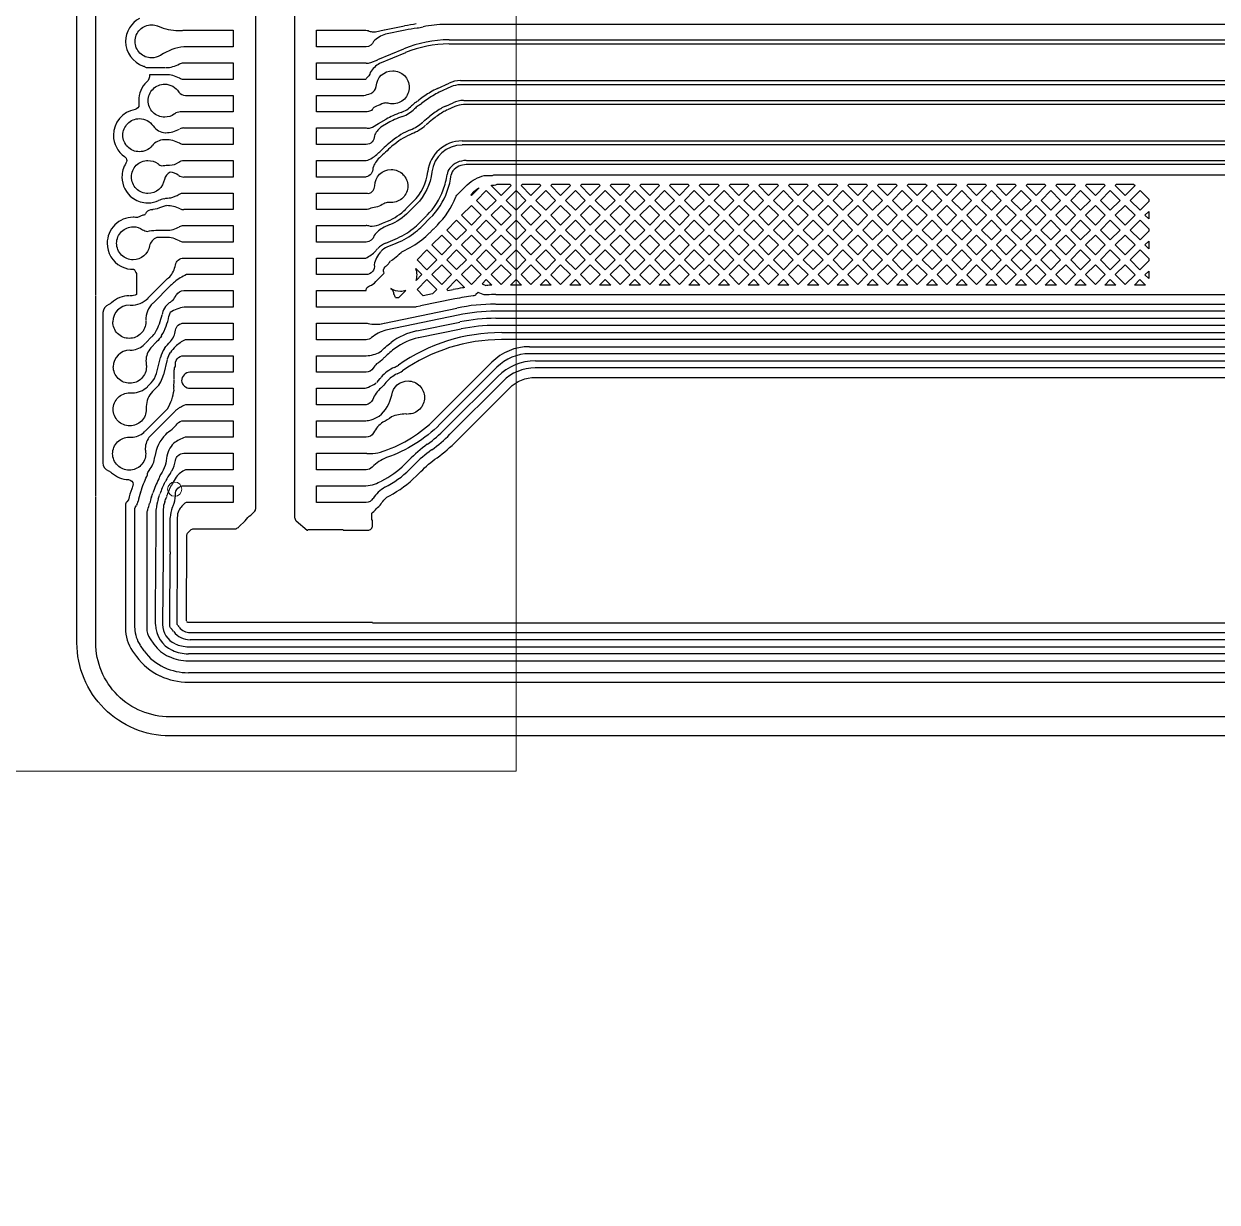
# Model space of a CAD drawing. Extents: x 3664 to 3837, y -413 to -292.
# Drawn here: x 3738.44 to 3751.28, y -339.16 to -326.49 of the extents above; entities that cross this region are included whole.
import ezdxf

# ---------------------------------------------------------------- set-up
doc = ezdxf.new("R2010")
doc.units = 0
doc.layers.add('gbr-dxf_layer0', color=7, linetype='Continuous')
doc.layers.add('gbr-outline-dxf_layer1', color=2, linetype='Continuous')
doc.layers.add('備註', color=1, linetype='Continuous', lineweight=9)

msp = doc.modelspace()

# ---------------------------------------------------------------- linework, layer by layer
at = {"layer": 'gbr-dxf_layer0', "color": 4}
for p, q in [((3743.072, -326.494), (3742.975, -326.494)), ((3770.891, -326.493), (3743.173, -326.493)), ((3742.318, -326.553), (3742.533, -326.51)), ((3742.121, -326.735), (3741.588, -326.735)), ((3770.89, -326.705), (3743.013, -326.705)), ((3743.015, -326.66), (3770.889, -326.66)), ((3742.247, -326.872), (3742.527, -326.756)), ((3742.545, -326.798), (3742.266, -326.913)), ((3742.03, -327.085), (3741.588, -327.085)), ((3742.078, -327.085), (3742.032, -327.085)), ((3742.121, -327.085), (3742.08, -327.085))]:
    msp.add_line(p, q, dxfattribs=at)
at = {"layer": 'gbr-dxf_layer0'}
for p, q in [((3739.961, -327.034), (3739.792, -327.034)), ((3740.158, -327.435), (3740.121, -327.435)), ((3742.03, -327.435), (3741.588, -327.435)), ((3739.988, -328.008), (3740.003, -328.008)), ((3742.121, -328.485), (3741.588, -328.485)), ((3750.501, -328.546), (3750.541, -328.506)), ((3750.541, -328.586), (3750.501, -328.546)), ((3750.541, -328.506), (3750.541, -328.586)), ((3742.863, -328.677), (3742.882, -328.659)), ((3739.861, -328.708), (3739.969, -328.708)), ((3742.805, -328.735), (3742.836, -328.704)), ((3750.501, -328.866), (3750.541, -328.826)), ((3750.541, -328.906), (3750.501, -328.866)), ((3750.541, -328.826), (3750.541, -328.906)), ((3750.501, -329.186), (3750.541, -329.146)), ((3750.541, -329.225), (3750.501, -329.186)), ((3750.541, -329.146), (3750.541, -329.225)), ((3739.774, -329.438), (3739.963, -329.249)), ((3743.369, -329.285), (3743.41, -329.301)), ((3743.794, -329.299), (3743.674, -329.299)), ((3744.113, -329.299), (3743.994, -329.299)), ((3744.433, -329.299), (3744.314, -329.299)), ((3744.753, -329.299), (3744.633, -329.299)), ((3745.072, -329.299), (3744.953, -329.299)), ((3745.392, -329.299), (3745.273, -329.299)), ((3745.712, -329.299), (3745.592, -329.299)), ((3746.031, -329.299), (3745.912, -329.299)), ((3746.351, -329.299), (3746.232, -329.299)), ((3746.671, -329.299), (3746.551, -329.299)), ((3746.991, -329.299), (3746.871, -329.299)), ((3747.31, -329.299), (3747.191, -329.299)), ((3747.63, -329.299), (3747.511, -329.299)), ((3747.95, -329.299), (3747.83, -329.299)), ((3748.269, -329.299), (3748.15, -329.299)), ((3748.589, -329.299), (3748.47, -329.299)), ((3748.909, -329.299), (3748.789, -329.299)), ((3749.228, -329.299), (3749.109, -329.299)), ((3749.548, -329.299), (3749.429, -329.299)), ((3749.868, -329.299), (3749.748, -329.299)), ((3750.188, -329.299), (3750.068, -329.299)), ((3750.507, -329.299), (3750.388, -329.299)), ((3739.213, -331.573), (3739.213, -329.416)), ((3743.074, -329.446), (3742.707, -329.522)), ((3770.488, -329.401), (3743.517, -329.401)), ((3742.03, -329.535), (3741.588, -329.535)), ((3742.319, -329.707), (3743.097, -329.545)), ((3743.517, -329.503), (3770.491, -329.503)), ((3770.49, -329.579), (3743.517, -329.579)), ((3742.288, -329.713), (3742.317, -329.707)), ((3742.667, -329.791), (3743.128, -329.695)), ((3743.515, -329.655), (3770.49, -329.655)), ((3743.142, -329.77), (3742.684, -329.865)), ((3770.491, -329.731), (3743.517, -329.731)), ((3743.58, -329.807), (3770.491, -329.807)), ((3739.75, -329.919), (3739.813, -329.855)), ((3742.121, -329.885), (3741.588, -329.885)), ((3770.49, -329.883), (3743.582, -329.883)), ((3743.879, -329.96), (3770.492, -329.96)), ((3739.866, -330.247), (3739.907, -330.078)), ((3770.49, -330.036), (3743.882, -330.036)), ((3739.981, -330.098), (3739.94, -330.264)), ((3740.057, -330.256), (3740.057, -330.215)), ((3742.861, -330.741), (3743.475, -330.127)), ((3770.491, -330.188), (3743.942, -330.188)), ((3743.943, -330.112), (3770.489, -330.112)), ((3739.768, -330.389), (3739.808, -330.349)), ((3742.03, -330.235), (3741.588, -330.235)), ((3742.333, -330.347), (3742.312, -330.374)), ((3742.969, -330.848), (3743.538, -330.28)), ((3743.592, -330.333), (3743.023, -330.902)), ((3739.862, -330.403), (3739.822, -330.443)), ((3742.029, -330.585), (3741.588, -330.585)), ((3742.108, -330.585), (3742.032, -330.585)), ((3742.121, -330.585), (3742.111, -330.585)), ((3740.051, -330.668), (3739.796, -330.923)), ((3740.066, -330.653), (3740.051, -330.668)), ((3742.03, -330.935), (3741.588, -330.935)), ((3742.637, -331.232), (3742.589, -331.28)), ((3742.121, -331.285), (3741.588, -331.285)), ((3739.899, -331.558), (3739.903, -331.547)), ((3739.975, -331.571), (3739.973, -331.579)), ((3742.03, -331.635), (3741.588, -331.635)), ((3739.861, -332.041), (3739.861, -331.819)), ((3739.937, -331.82), (3739.937, -332.039)), ((3740.013, -332.168), (3740.013, -331.802)), ((3740.089, -331.799), (3740.089, -332.169)), ((3741.494, -331.925), (3741.875, -331.925)), ((3739.86, -332.191), (3739.861, -332.043)), ((3739.937, -332.041), (3739.937, -332.193)), ((3739.855, -332.945), (3739.86, -332.192)), ((3739.937, -332.194), (3739.931, -332.947)), ((3740.008, -332.935), (3740.013, -332.193)), ((3740.089, -332.195), (3740.085, -332.936)), ((3769.366, -332.933), (3742.19, -332.933)), ((3739.798, -333.103), (3739.837, -333.16)), ((3770.449, -333.112), (3740.228, -333.112)), ((3739.733, -333.231), (3739.693, -333.175)), ((3740.211, -333.34), (3770.48, -333.34)), ((3770.478, -333.467), (3740.209, -333.467)), ((3740.209, -333.569), (3742.074, -333.569)), ((3741.234, -333.942), (3740.563, -333.942))]:
    msp.add_line(p, q, dxfattribs=at)
at = {"layer": 'gbr-dxf_layer0', "color": 5}
for p, q in [((3742.888, -327.183), (3743.013, -327.125)), ((3743.033, -327.165), (3742.908, -327.223)), ((3742.977, -327.373), (3743.056, -327.336)), ((3743.074, -327.377), (3742.995, -327.414)), ((3770.959, -327.356), (3743.17, -327.356)), ((3743.171, -327.311), (3770.957, -327.311)), ((3742.255, -327.561), (3742.336, -327.514)), ((3742.03, -327.785), (3741.588, -327.785)), ((3742.03, -328.135), (3741.588, -328.135)), ((3742.104, -328.135), (3742.032, -328.135)), ((3742.121, -328.135), (3742.106, -328.135))]:
    msp.add_line(p, q, dxfattribs=at)
at = {"layer": 'gbr-dxf_layer0', "color": 6}
for p, q in [((3743.155, -327.745), (3770.705, -327.745)), ((3770.703, -327.79), (3743.156, -327.79)), ((3743.421, -328.002), (3743.2, -328.002)), ((3743.201, -327.957), (3743.422, -327.957)), ((3770.703, -328.002), (3743.422, -328.002)), ((3743.423, -327.957), (3770.705, -327.957)), ((3742.549, -328.479), (3742.628, -328.4)), ((3742.697, -328.627), (3742.776, -328.548)), ((3742.299, -328.632), (3742.352, -328.61)), ((3742.37, -328.651), (3742.316, -328.674)), ((3742.808, -328.579), (3742.728, -328.659)), ((3742.332, -328.845), (3742.433, -328.803)), ((3742.03, -328.835), (3741.588, -328.835)), ((3742.45, -328.845), (3742.351, -328.886)), ((3742.03, -329.185), (3741.588, -329.185))]:
    msp.add_line(p, q, dxfattribs=at)
at = {"layer": 'gbr-dxf_layer0', "linetype": 'Continuous'}
for points in [[(3739.213, -329.411), (3739.213, -321.546, -0.414216), (3740.01, -320.749), (3771.018, -320.749, -0.202307), (3781.688, -325.251, 0.202311), (3782.908, -325.766), (3788.408, -325.766, 0.202315), (3789.628, -325.251, -0.202307), (3800.298, -320.749), (3821.83, -320.749, -0.414217), (3822.626, -321.546), (3822.626, -324.478)], [(3740.753, -331.898), (3740.82, -331.832, -0.123009), (3740.881, -331.772), (3740.918, -331.736, 0.201987), (3740.933, -331.7), (3740.933, -323.429, -0.28875), (3741.012, -323.304), (3741.294, -323.185, -0.043836), (3741.432, -323.126, -0.004369), (3741.548, -323.065, -0.104015), (3741.558, -323.062, -0.085089), (3741.588, -323.057)], [(3741.577, -323.235, 0.116366), (3741.534, -323.245), (3741.44, -323.292, 0.22571), (3741.352, -323.407), (3741.352, -331.796, 0.21739), (3741.369, -331.833), (3741.485, -331.934), (3741.494, -331.934)], [(3822.626, -324.483, -0.006517), (3822.626, -324.487), (3822.626, -331.107, -0.014829), (3822.627, -331.117, -0.014825), (3822.626, -331.128), (3822.626, -333.146, -0.414217), (3821.83, -333.942), (3800.713, -333.942, 0.196007), (3798.823, -334.713, -0.196002), (3788.408, -338.959), (3782.908, -338.959, -0.196002), (3772.493, -334.713, 0.196006), (3770.603, -333.942), (3741.237, -333.942)], [(3739.683, -326.428, 0.278821), (3739.533, -326.676, 0.321401), (3739.723, -326.941, -0.08702), (3739.754, -326.958), (3739.958, -326.958)], [(3739.635, -326.676, -0.414223), (3739.813, -326.498, -0.093773), (3739.878, -326.51, -0.022987), (3739.885, -326.513, 0.104591), (3740.103, -326.56)], [(3740.15, -326.557, -0.027992), (3740.16, -326.557), (3740.247, -326.557)], [(3740.16, -326.735, 0.124037), (3739.913, -326.824, -0.025605), (3739.905, -326.828, -0.136449), (3739.813, -326.854, -0.414223), (3739.635, -326.676)], [(3739.965, -326.958, 0.122627), (3740.114, -326.919, -0.130315), (3740.158, -326.907), (3740.691, -326.907), (3740.691, -327.085), (3740.247, -327.085)], [(3742.17, -327.235, 0.268455), (3742.23, -327.161, -0.399922), (3742.407, -326.992, -0.414223), (3742.585, -327.17, -0.414223), (3742.407, -327.348, -0.071556), (3742.357, -327.341, 0.062527), (3742.334, -327.338)], [(3739.792, -327.037, -0.205033), (3739.761, -327.111, 0.205349), (3739.674, -327.314, 0.034345), (3739.676, -327.352, -0.035486), (3739.677, -327.359, -0.365053), (3739.635, -327.409, 0.365906), (3739.402, -327.685, 0.247033), (3739.523, -327.916, -0.24759), (3739.545, -327.957, -0.142007), (3739.537, -327.985, 0.142196), (3739.494, -328.135, 0.241154), (3739.61, -328.362, -0.057217), (3739.617, -328.366, 0.147393), (3739.771, -328.414)], [(3739.776, -327.314, -0.414223), (3739.954, -327.136, -0.261141), (3740.105, -327.221, 0.222315), (3740.177, -327.257), (3740.247, -327.257)], [(3740.247, -327.085), (3740.158, -327.085, -0.131032), (3740.114, -327.073, 0.122445), (3739.965, -327.034)], [(3741.588, -327.435), (3741.588, -327.257), (3742.097, -327.257, 0.035706), (3742.169, -327.236)], [(3740.059, -327.457, -0.160266), (3739.954, -327.491, -0.414223), (3739.776, -327.314)], [(3742.29, -327.348, -0.031574), (3742.212, -327.382, 0.093069), (3742.187, -327.41, -0.235715), (3742.168, -327.422, -0.139182), (3742.121, -327.435), (3742.032, -327.435)], [(3739.504, -327.685, -0.414223), (3739.682, -327.507, -0.251073), (3739.83, -327.586, 0.224665), (3739.962, -327.658)], [(3739.817, -327.8, -0.219831), (3739.682, -327.863, -0.414223), (3739.504, -327.685)], [(3739.961, -327.734), (3739.947, -327.734, 0.212313), (3739.819, -327.798)], [(3740.247, -327.785), (3740.158, -327.785, -0.135778), (3740.112, -327.772, 0.125037), (3739.964, -327.734)], [(3739.596, -328.134, -0.414223), (3739.774, -327.957, -0.158971), (3739.879, -327.991, -0.036917), (3739.883, -327.994, 0.101772), (3739.923, -328.014, -0.047142), (3739.987, -328.008)], [(3740.105, -327.974, -0.159913), (3740.158, -327.957), (3740.247, -327.957)], [(3740.104, -328.117, 0.151059), (3740.012, -328.084, 0.231353), (3739.95, -328.16, -0.372621), (3739.774, -328.312, -0.414223), (3739.596, -328.134)], [(3742.032, -328.307), (3742.121, -328.307, -0.088469), (3742.152, -328.313, 0.294184), (3742.214, -328.23, -0.411061), (3742.391, -328.054, -0.414223), (3742.569, -328.232, -0.414223), (3742.391, -328.41, -0.035389), (3742.366, -328.408)], [(3743.21, -328.218, -0.133293), (3743.392, -328.12, -0.064905), (3743.406, -328.119), (3743.482, -328.119, -0.156639), (3743.512, -328.11), (3770.706, -328.11)], [(3742.884, -328.656, 0.102238), (3743.086, -328.349, -0.108271), (3743.098, -328.331), (3743.209, -328.219)], [(3743.247, -328.325), (3743.28, -328.291, -0.060052), (3743.337, -328.25)], [(3739.949, -328.368, -0.050034), (3740.019, -328.358, 0.074334), (3740.111, -328.32, -0.139459), (3740.158, -328.307), (3740.247, -328.307)], [(3742.311, -328.423, -0.111218), (3742.17, -328.47, -0.146238), (3742.121, -328.485)], [(3739.815, -328.488, -0.009412), (3739.802, -328.489, 0.243593), (3739.746, -328.532, -0.322859), (3739.72, -328.547), (3739.662, -328.572, 0.042705), (3739.615, -328.568, 0.414219), (3739.335, -328.848, 0.275961), (3739.482, -329.095, -0.02273), (3739.497, -329.102, 0.109576), (3739.615, -329.128, 0.008969), (3739.625, -329.128), (3739.645, -329.162, -0.131162), (3739.651, -329.187), (3739.651, -329.4, -0.102088), (3739.587, -329.414)], [(3739.919, -328.459, -0.067798), (3739.827, -328.486, -0.094132), (3739.817, -328.488)], [(3739.974, -328.443, 0.00944), (3739.962, -328.444, 0.040223), (3739.92, -328.459)], [(3739.437, -328.848, -0.414223), (3739.615, -328.67, -0.1527), (3739.716, -328.702, 0.090904), (3739.766, -328.72, -0.061024), (3739.859, -328.708)], [(3740.114, -328.669, -0.129226), (3740.158, -328.657), (3740.691, -328.657), (3740.691, -328.835), (3740.247, -328.835)], [(3739.967, -328.784), (3739.869, -328.784, 0.218279), (3739.79, -328.877, -0.366415), (3739.615, -329.026, -0.414223), (3739.437, -328.848)], [(3740.247, -328.835), (3740.158, -328.835, -0.122223), (3740.116, -328.825)], [(3742.498, -328.946, -0.097808), (3742.514, -328.935, 0.06216), (3742.719, -328.811)], [(3739.963, -329.249, -0.023545), (3740.008, -329.208, 0.129395), (3740.07, -329.082, -0.366896), (3740.158, -329.007)], [(3742.354, -329.075, -0.026587), (3742.367, -329.061, 0.004465), (3742.372, -329.056), (3742.384, -329.04)], [(3742.386, -329.038, -0.069934), (3742.397, -329.029), (3742.41, -329.021)], [(3742.41, -329.021, 0.049339), (3742.477, -328.966, -0.035262), (3742.482, -328.961), (3742.497, -328.946)], [(3740.247, -329.185), (3740.188, -329.185, 0.065761), (3740.059, -329.265)], [(3742.121, -329.356, -0.200612), (3742.136, -329.32, -0.123063), (3742.158, -329.307, 0.16286), (3742.224, -329.26, -0.038665), (3742.229, -329.254), (3742.314, -329.169)], [(3742.315, -329.166, -0.359072), (3742.325, -329.102, 0.023488), (3742.354, -329.075)], [(3742.659, -329.248, 0.085542), (3742.669, -329.188, 0.100057), (3742.655, -329.119)], [(3740.058, -329.265, 0.024461), (3740.017, -329.303), (3739.828, -329.491)], [(3739.573, -329.413, 0.187772), (3739.383, -329.487, -0.093501), (3739.351, -329.507)], [(3740.249, -329.357), (3740.691, -329.357), (3740.691, -329.535), (3740.163, -329.535, 0.109541), (3740.014, -329.592, 0.075221), (3740, -329.631)], [(3740.007, -329.486, -0.025547), (3740.04, -329.463, 0.048273), (3740.079, -329.404)], [(3740.08, -329.403, -0.272477), (3740.158, -329.357), (3740.247, -329.357)], [(3742.388, -329.333, -0.227083), (3742.416, -329.393, -0.111977), (3742.432, -329.428)], [(3742.55, -329.356, -0.085546), (3742.491, -329.366, -0.156278), (3742.388, -329.333)], [(3743.422, -329.403), (3743.403, -329.403, -0.122912), (3743.379, -329.398), (3743.326, -329.377), (3743.303, -329.4, -0.170506), (3743.273, -329.414, 0.011314), (3743.176, -329.427)], [(3739.351, -329.507, 0.306875), (3739.289, -329.594), (3739.289, -331.207)], [(3742.706, -329.523), (3742.658, -329.532, -0.058494), (3742.647, -329.534), (3742.36, -329.534, -0.042899), (3742.345, -329.535), (3742.032, -329.535)], [(3739.75, -329.685, -0.011835), (3739.75, -329.693, -0.414223), (3739.573, -329.871, -0.414223), (3739.395, -329.693)], [(3740.07, -329.782, -0.367611), (3740.158, -329.707), (3740.247, -329.707)], [(3740.249, -329.707), (3740.691, -329.707), (3740.691, -329.885), (3740.173, -329.885, 0.070615), (3740.071, -329.959)], [(3742.032, -329.707), (3742.121, -329.707, -0.059051), (3742.142, -329.71, 0.056021), (3742.225, -329.719)], [(3743.111, -329.62), (3742.334, -329.782, 0.118109), (3742.18, -329.863, -0.183681), (3742.121, -329.885)], [(3739.952, -329.979, -0.046608), (3740.016, -329.905, 0.138923), (3740.07, -329.784)], [(3739.583, -329.998, 0.176387), (3739.723, -329.946), (3739.748, -329.921)], [(3739.92, -329.842, -0.062892), (3739.867, -329.909), (3739.804, -329.973, 0.175586), (3739.752, -330.112)], [(3742.123, -330.057, 0.119583), (3742.271, -330.017, -0.029866), (3742.389, -329.916)], [(3740.057, -330.214, -0.14263), (3740.071, -330.166, -0.481154), (3740.158, -330.057), (3740.247, -330.057)], [(3740.249, -330.057), (3740.691, -330.057), (3740.691, -330.235), (3740.226, -330.235, 0.394669), (3740.134, -330.326, 0.373595), (3740.228, -330.407)], [(3742.306, -330.09, -0.070257), (3742.234, -330.144, 0.046252), (3742.197, -330.192, -0.263303), (3742.121, -330.235), (3742.032, -330.235)], [(3743.878, -330.036, 0.198045), (3743.529, -330.181), (3742.915, -330.795, -0.114016), (3742.342, -331.152)], [(3739.752, -330.113, 0.039761), (3739.755, -330.148, -0.042414), (3739.756, -330.154, -0.030918), (3739.757, -330.176, -0.414223), (3739.579, -330.354, -0.414223), (3739.401, -330.176)], [(3741.588, -330.935), (3741.588, -330.757), (3742.118, -330.757, 0.048543), (3742.175, -330.747, 0.026994), (3742.26, -330.708, 0.176296), (3742.396, -330.48, -0.37016), (3742.572, -330.329, -0.414223), (3742.749, -330.507, -0.414223), (3742.572, -330.685)], [(3741.875, -331.934), (3742.14, -331.934, 0.414254), (3742.19, -331.884), (3742.19, -331.83, 0.414689), (3742.186, -331.825, -0.414689), (3742.181, -331.821), (3742.181, -331.762, -0.229598), (3742.191, -331.743, 0.110741), (3742.23, -331.703, 0.098354), (3742.282, -331.649, -0.111785), (3742.371, -331.563, 0.079082), (3742.661, -331.352), (3742.709, -331.304, -0.039374), (3742.885, -331.154, 0.039329), (3743.095, -330.975), (3743.664, -330.405, -0.198753), (3743.942, -330.29), (3770.491, -330.29, -0.013224), (3770.782, -330.298)], [(3742.252, -330.328), (3742.273, -330.301, -0.011004), (3742.283, -330.289)], [(3742.455, -330.253, 0.107349), (3742.341, -330.338, 0.00999), (3742.334, -330.346)], [(3739.4, -330.634, -0.414223), (3739.578, -330.456, -0.024514), (3739.595, -330.457, 0.011428), (3739.606, -330.457)], [(3739.742, -330.87), (3739.985, -330.627, 0.092261), (3740.055, -330.427, -0.053953), (3740.052, -330.398)], [(3741.588, -330.585), (3741.588, -330.407), (3742.101, -330.407, 0.038654), (3742.146, -330.395, 0.030292), (3742.221, -330.355)], [(3742.28, -330.406, 0.124197), (3742.192, -330.527, -0.273399), (3742.121, -330.584)], [(3739.755, -330.605, 0.017756), (3739.756, -330.621, -0.04494), (3739.756, -330.628)], [(3740.247, -330.585), (3740.176, -330.585, 0.025554), (3740.119, -330.613)], [(3739.756, -330.634, -0.414223), (3739.578, -330.812, -0.414223), (3739.4, -330.634)], [(3740.118, -330.614, 0.039632), (3740.087, -330.635, 0.009787), (3740.077, -330.642, 0.016567), (3740.066, -330.653)], [(3742.548, -330.684, 0.102537), (3742.394, -330.716, -0.028853), (3742.301, -330.773, 0.128388), (3742.201, -330.886)], [(3742.568, -330.685, -0.026857), (3742.564, -330.685, 0.009524), (3742.55, -330.684)], [(3739.965, -330.904, -0.054805), (3740.035, -330.848, 0.034568), (3740.088, -330.791, -0.2304), (3740.158, -330.757), (3740.247, -330.757)], [(3740.249, -330.757), (3740.691, -330.757), (3740.691, -330.935), (3740.173, -330.935, 0.061365), (3740.051, -330.997, 0.161773), (3739.975, -331.159)], [(3739.394, -331.111, -0.414223), (3739.572, -330.933, -0.030464), (3739.593, -330.934)], [(3739.597, -330.934, 0.187076), (3739.728, -330.883), (3739.741, -330.87)], [(3742.199, -330.888, -0.275972), (3742.121, -330.935), (3742.032, -330.935)], [(3739.745, -331.055, 0.028249), (3739.746, -331.076, -0.048426), (3739.75, -331.111, -0.414223), (3739.572, -331.288, -0.414223), (3739.394, -331.111)], [(3740.249, -331.107), (3740.691, -331.107), (3740.691, -331.285), (3740.176, -331.285, 0.120773), (3740.078, -331.363, 0.023617), (3740.034, -331.436)], [(3740.07, -331.184, -0.374533), (3740.158, -331.107), (3740.247, -331.107)], [(3742.032, -331.107), (3742.121, -331.107, -0.018668), (3742.128, -331.107)], [(3742.166, -331.109, 0.06568), (3742.275, -331.094, 0.007267), (3742.314, -331.082)], [(3739.289, -331.209, 0.307698), (3739.349, -331.297, -0.098491), (3739.383, -331.317, 0.18008), (3739.564, -331.39, -0.405365), (3739.613, -331.441, -0.078309), (3739.611, -331.457), (3739.608, -331.465, -0.016669), (3739.599, -331.491, 0.050475), (3739.566, -331.606)], [(3739.706, -331.495, -0.039137), (3739.77, -331.338, -0.199256), (3739.785, -331.291, 0.147365), (3739.849, -331.144)], [(3739.975, -331.161, -0.131053), (3739.897, -331.355, -0.114759), (3739.889, -331.383, 0.043034), (3739.827, -331.534)], [(3740.016, -331.319, -0.007404), (3740.032, -331.295, 0.110944), (3740.069, -331.186)], [(3742.342, -331.153, 0.112496), (3742.187, -331.256, -0.209527), (3742.121, -331.285)], [(3742.289, -331.404, 0.079326), (3742.535, -331.226), (3742.583, -331.178)], [(3740.069, -331.548, -0.421559), (3740.158, -331.457), (3740.247, -331.457)], [(3740.249, -331.457), (3740.691, -331.457), (3740.691, -331.635), (3740.184, -331.635, 0.113705), (3740.105, -331.722)], [(3741.588, -331.635), (3741.588, -331.457), (3742.119, -331.457, 0.062364), (3742.212, -331.439, 0.021368), (3742.287, -331.405)], [(3740.558, -333.942, -0.007741), (3740.553, -333.942), (3740.01, -333.942, -0.414216), (3739.213, -333.146), (3739.213, -331.578)], [(3739.565, -331.609), (3739.546, -331.629, 0.200027), (3739.531, -331.664), (3739.531, -332.986)], [(3740.037, -331.689, -0.018717), (3740.046, -331.671, 0.106846), (3740.069, -331.563)], [(3742.195, -331.595, -0.252379), (3742.121, -331.635), (3742.032, -331.635)], [(3739.633, -332.986), (3739.633, -331.712, -0.186378), (3739.649, -331.669)], [(3739.771, -331.713, 0.01793), (3739.769, -331.72, -0.077274), (3739.76, -331.737), (3739.76, -332.983)], [(3739.861, -331.817), (3739.861, -331.747, -0.086459), (3739.863, -331.734), (3739.863, -331.711)], [(3739.939, -331.712), (3739.939, -331.742, -0.103633), (3739.937, -331.758), (3739.937, -331.818)], [(3740.187, -332.909), (3740.191, -331.995, -0.197643), (3740.206, -331.96), (3740.232, -331.934, -0.198964), (3740.267, -331.919), (3740.71, -331.919, 0.062101), (3740.723, -331.918, 0.095251), (3740.753, -331.898)], [(3742.19, -332.927), (3740.204, -332.927, -0.094884), (3740.191, -332.916)], [(3739.531, -332.986, 0.154805), (3739.609, -333.234), (3739.651, -333.292, 0.13171), (3739.901, -333.5)], [(3740.036, -333.007, -0.022731), (3740.03, -332.999), (3740.017, -332.983, -0.181037), (3740.008, -332.957), (3740.008, -332.939)], [(3740.048, -333.021, -0.016928), (3740.046, -333.019), (3740.038, -333.009)], [(3740.096, -332.959, -0.027399), (3740.098, -332.962), (3740.107, -332.973)], [(3740.229, -333.035), (3770.45, -333.035), (3770.475, -333.034, -0.088407), (3770.541, -333.022)], [(3770.497, -333.262, 0.019023), (3770.487, -333.264, -0.050155), (3770.479, -333.264), (3740.209, -333.264)], [(3740.211, -333.188), (3770.478, -333.188, -0.017102), (3770.493, -333.186)], [(3742.074, -333.569), (3770.48, -333.569, 0.032892), (3770.525, -333.566, -0.016338), (3770.646, -333.562, -0.00889), (3770.712, -333.563, -0.017168), (3770.923, -333.578, 0.011201), (3770.93, -333.579, -0.026129), (3771.248, -333.63)]]:
    msp.add_lwpolyline(points, format="xyb", dxfattribs=at)
for points in [[(3740.25, -326.557), (3740.691, -326.557), (3740.691, -326.735), (3740.161, -326.735)], [(3740.249, -327.257), (3740.691, -327.257), (3740.691, -327.435), (3740.158, -327.435)], [(3740.158, -327.607), (3740.691, -327.607), (3740.691, -327.785), (3740.25, -327.785)], [(3740.249, -327.957), (3740.691, -327.957), (3740.691, -328.135), (3740.158, -328.135)], [(3743.337, -328.25), (3743.254, -328.332), (3743.247, -328.325)], [(3740.25, -328.307), (3740.691, -328.307), (3740.691, -328.485), (3740.158, -328.485)], [(3741.588, -328.485), (3741.588, -328.307), (3742.029, -328.307)], [(3740.158, -329.007), (3740.691, -329.007), (3740.691, -329.185), (3740.25, -329.185)], [(3742.655, -329.119), (3742.721, -329.185), (3742.659, -329.248)], [(3743.179, -329.324), (3743.094, -329.239), (3742.988, -329.345)], [(3743.474, -329.299), (3743.414, -329.239), (3743.369, -329.285)], [(3743.674, -329.299), (3743.734, -329.239), (3743.794, -329.299)], [(3743.994, -329.299), (3744.054, -329.239), (3744.113, -329.299)], [(3744.314, -329.299), (3744.373, -329.239), (3744.433, -329.299)], [(3744.633, -329.299), (3744.693, -329.239), (3744.753, -329.299)], [(3744.953, -329.299), (3745.013, -329.239), (3745.072, -329.299)], [(3745.273, -329.299), (3745.332, -329.239), (3745.392, -329.299)], [(3745.592, -329.299), (3745.652, -329.239), (3745.712, -329.299)], [(3745.912, -329.299), (3745.972, -329.239), (3746.031, -329.299)], [(3746.232, -329.299), (3746.291, -329.239), (3746.351, -329.299)], [(3746.551, -329.299), (3746.611, -329.239), (3746.671, -329.299)], [(3746.871, -329.299), (3746.931, -329.239), (3746.991, -329.299)], [(3747.191, -329.299), (3747.251, -329.239), (3747.31, -329.299)], [(3747.511, -329.299), (3747.57, -329.239), (3747.63, -329.299)], [(3747.83, -329.299), (3747.89, -329.239), (3747.95, -329.299)], [(3748.15, -329.299), (3748.21, -329.239), (3748.269, -329.299)], [(3748.47, -329.299), (3748.529, -329.239), (3748.589, -329.299)], [(3748.789, -329.299), (3748.849, -329.239), (3748.909, -329.299)], [(3749.109, -329.299), (3749.169, -329.239), (3749.228, -329.299)], [(3749.429, -329.299), (3749.488, -329.239), (3749.548, -329.299)], [(3749.748, -329.299), (3749.808, -329.239), (3749.868, -329.299)], [(3750.068, -329.299), (3750.128, -329.239), (3750.188, -329.299)], [(3750.388, -329.299), (3750.447, -329.239), (3750.507, -329.299)], [(3741.588, -329.535), (3741.588, -329.357), (3742.121, -329.357)], [(3742.436, -329.432), (3742.474, -329.432), (3742.55, -329.356)], [(3742.988, -329.345), (3743.001, -329.357), (3743.056, -329.346)], [(3741.588, -329.885), (3741.588, -329.707), (3742.029, -329.707)], [(3741.588, -330.235), (3741.588, -330.057), (3742.121, -330.057)], [(3740.228, -330.407), (3740.691, -330.407), (3740.691, -330.585), (3740.25, -330.585)], [(3741.588, -331.285), (3741.588, -331.107), (3742.029, -331.107)], [(3740.085, -332.939), (3740.085, -332.945), (3740.09, -332.952)]]:
    msp.add_lwpolyline(points, dxfattribs=at)
at = {"layer": 'gbr-dxf_layer0', "color": 4, "linetype": 'Continuous'}
for points in [[(3741.588, -326.735), (3741.588, -326.557), (3742.029, -326.557)], [(3741.588, -327.085), (3741.588, -326.907), (3742.121, -326.907)]]:
    msp.add_lwpolyline(points, dxfattribs=at)
for points in [[(3742.032, -326.557), (3742.119, -326.557, -0.136355), (3742.165, -326.57, 0.029981), (3742.204, -326.572)], [(3742.54, -326.555), (3742.328, -326.597, 0.114882), (3742.202, -326.677, -0.305073), (3742.121, -326.735)], [(3742.206, -326.572, 0.012837), (3742.223, -326.572), (3742.317, -326.553)], [(3742.121, -326.912, 0.042223), (3742.17, -326.904), (3742.246, -326.873)], [(3742.265, -326.914, 0.117841), (3742.166, -327.009, -0.233078), (3742.121, -327.074)]]:
    msp.add_lwpolyline(points, format="xyb", dxfattribs=at)
at = {"layer": 'gbr-dxf_layer0', "color": 5, "linetype": 'Continuous'}
for points in [[(3743.136, -327.098), (3771.02, -327.098, -0.174671), (3771.035, -327.102, -0.002206), (3771.077, -327.103)], [(3771.077, -327.148, 0.002694), (3771.026, -327.147, -0.057236), (3771.021, -327.147, -0.099751), (3771.013, -327.143), (3743.135, -327.143)], [(3742.735, -327.542, 0.005127), (3742.737, -327.539, -0.01943), (3742.808, -327.48)], [(3742.359, -327.553), (3742.279, -327.599, 0.126875), (3742.21, -327.692, -0.42768), (3742.121, -327.785), (3742.032, -327.785)], [(3742.121, -327.607, -0.067705), (3742.145, -327.61, 0.050671), (3742.19, -327.598), (3742.254, -327.561)], [(3742.121, -327.958, 0.064891), (3742.186, -327.93, 0.02705), (3742.235, -327.894)], [(3742.264, -327.928, 0.122012), (3742.193, -328.038, -0.383552), (3742.121, -328.133)]]:
    msp.add_lwpolyline(points, format="xyb", dxfattribs=at)
for points in [[(3741.588, -327.785), (3741.588, -327.607), (3742.121, -327.607)], [(3741.588, -328.135), (3741.588, -327.957), (3742.121, -327.957)]]:
    msp.add_lwpolyline(points, dxfattribs=at)
at = {"layer": 'gbr-dxf_layer0', "color": 6, "linetype": 'Continuous'}
for points in [[(3742.829, -328.081, -0.169563), (3742.66, -328.431), (3742.58, -328.511, -0.097772), (3742.372, -328.651)], [(3742.314, -328.675, 0.11682), (3742.208, -328.765, -0.352419), (3742.121, -328.835), (3742.032, -328.835)], [(3742.162, -328.665, 0.079798), (3742.257, -328.65), (3742.297, -328.633)], [(3741.588, -329.185), (3741.588, -329.007), (3742.118, -329.007, 0.092845), (3742.224, -328.93, -0.031894), (3742.245, -328.904)], [(3742.276, -328.938, 0.111391), (3742.208, -329.079, -0.470519), (3742.121, -329.185), (3742.032, -329.185)]]:
    msp.add_lwpolyline(points, format="xyb", dxfattribs=at)
at = {"layer": 'gbr-dxf_layer0', "linetype": 'Continuous'}
for points in [[(3743.308, -328.386), (3743.414, -328.28), (3743.52, -328.386), (3743.414, -328.492)], [(3743.628, -328.386), (3743.734, -328.28), (3743.84, -328.386), (3743.734, -328.492)], [(3743.788, -328.226), (3743.802, -328.212), (3743.985, -328.212), (3744, -328.226), (3743.894, -328.332)], [(3743.948, -328.386), (3744.053, -328.28), (3744.159, -328.386), (3744.054, -328.492)], [(3744.107, -328.226), (3744.122, -328.212), (3744.305, -328.212), (3744.319, -328.226), (3744.213, -328.332)], [(3744.267, -328.386), (3744.373, -328.28), (3744.479, -328.386), (3744.373, -328.492)], [(3744.427, -328.226), (3744.441, -328.212), (3744.625, -328.212), (3744.639, -328.226), (3744.533, -328.332)], [(3744.587, -328.386), (3744.693, -328.28), (3744.799, -328.386), (3744.693, -328.492)], [(3744.747, -328.226), (3744.761, -328.212), (3744.944, -328.212), (3744.959, -328.226), (3744.853, -328.332)], [(3744.907, -328.386), (3745.013, -328.28), (3745.119, -328.386), (3745.013, -328.492)], [(3745.067, -328.226), (3745.081, -328.212), (3745.264, -328.212), (3745.278, -328.226), (3745.172, -328.332)], [(3745.226, -328.386), (3745.332, -328.28), (3745.438, -328.386), (3745.332, -328.492)], [(3745.386, -328.226), (3745.401, -328.212), (3745.584, -328.212), (3745.598, -328.226), (3745.492, -328.332)], [(3745.546, -328.386), (3745.652, -328.28), (3745.758, -328.386), (3745.652, -328.492)], [(3745.706, -328.226), (3745.72, -328.212), (3745.904, -328.212), (3745.918, -328.226), (3745.812, -328.332)], [(3745.866, -328.386), (3745.972, -328.28), (3746.078, -328.386), (3745.972, -328.492)], [(3746.026, -328.226), (3746.04, -328.212), (3746.223, -328.212), (3746.238, -328.226), (3746.132, -328.332)], [(3746.185, -328.386), (3746.291, -328.28), (3746.397, -328.386), (3746.291, -328.492)], [(3746.345, -328.226), (3746.36, -328.212), (3746.543, -328.212), (3746.557, -328.226), (3746.451, -328.332)], [(3746.505, -328.386), (3746.611, -328.28), (3746.717, -328.386), (3746.611, -328.492)], [(3746.665, -328.226), (3746.679, -328.212), (3746.863, -328.212), (3746.877, -328.226), (3746.771, -328.332)], [(3746.825, -328.386), (3746.931, -328.28), (3747.037, -328.386), (3746.931, -328.492)], [(3746.985, -328.226), (3746.999, -328.212), (3747.182, -328.212), (3747.197, -328.226), (3747.091, -328.332)], [(3747.145, -328.386), (3747.251, -328.28), (3747.357, -328.386), (3747.251, -328.492)], [(3747.304, -328.226), (3747.319, -328.212), (3747.502, -328.212), (3747.516, -328.226), (3747.41, -328.332)], [(3747.464, -328.386), (3747.57, -328.28), (3747.676, -328.386), (3747.57, -328.492)], [(3747.624, -328.226), (3747.639, -328.212), (3747.822, -328.212), (3747.836, -328.226), (3747.73, -328.332)], [(3747.784, -328.386), (3747.89, -328.28), (3747.996, -328.386), (3747.89, -328.492)], [(3747.944, -328.226), (3747.958, -328.212), (3748.141, -328.212), (3748.156, -328.226), (3748.05, -328.332)], [(3748.104, -328.386), (3748.21, -328.28), (3748.316, -328.386), (3748.21, -328.492)], [(3748.264, -328.226), (3748.278, -328.212), (3748.461, -328.212), (3748.475, -328.226), (3748.37, -328.332)], [(3748.423, -328.386), (3748.529, -328.28), (3748.635, -328.386), (3748.529, -328.492)], [(3748.583, -328.226), (3748.598, -328.212), (3748.781, -328.212), (3748.795, -328.226), (3748.689, -328.332)], [(3748.743, -328.386), (3748.849, -328.28), (3748.955, -328.386), (3748.849, -328.492)], [(3748.903, -328.226), (3748.917, -328.212), (3749.101, -328.212), (3749.115, -328.226), (3749.009, -328.332)], [(3749.063, -328.386), (3749.169, -328.28), (3749.275, -328.386), (3749.169, -328.492)], [(3749.223, -328.226), (3749.237, -328.212), (3749.42, -328.212), (3749.435, -328.226), (3749.329, -328.332)], [(3749.383, -328.386), (3749.488, -328.28), (3749.594, -328.386), (3749.488, -328.492)], [(3749.542, -328.226), (3749.557, -328.212), (3749.74, -328.212), (3749.754, -328.226), (3749.648, -328.332)], [(3749.702, -328.386), (3749.808, -328.28), (3749.914, -328.386), (3749.808, -328.492)], [(3749.862, -328.226), (3749.876, -328.212), (3750.06, -328.212), (3750.074, -328.226), (3749.968, -328.332)], [(3750.022, -328.386), (3750.128, -328.28), (3750.234, -328.386), (3750.128, -328.492)], [(3750.182, -328.226), (3750.196, -328.212), (3750.379, -328.212), (3750.394, -328.226), (3750.288, -328.332)], [(3750.342, -328.386), (3750.448, -328.28), (3750.541, -328.374), (3750.541, -328.398), (3750.448, -328.492)], [(3743.148, -328.546), (3743.254, -328.44), (3743.36, -328.546), (3743.254, -328.652)], [(3743.468, -328.546), (3743.574, -328.44), (3743.68, -328.546), (3743.574, -328.652)], [(3743.788, -328.546), (3743.894, -328.44), (3744, -328.546), (3743.894, -328.652)], [(3744.107, -328.546), (3744.213, -328.44), (3744.319, -328.546), (3744.213, -328.652)], [(3744.427, -328.546), (3744.533, -328.44), (3744.639, -328.546), (3744.533, -328.652)], [(3744.747, -328.546), (3744.853, -328.44), (3744.959, -328.546), (3744.853, -328.652)], [(3745.067, -328.546), (3745.172, -328.44), (3745.278, -328.546), (3745.173, -328.652)], [(3745.386, -328.546), (3745.492, -328.44), (3745.598, -328.546), (3745.492, -328.652)], [(3745.706, -328.546), (3745.812, -328.44), (3745.918, -328.546), (3745.812, -328.652)], [(3746.026, -328.546), (3746.132, -328.44), (3746.238, -328.546), (3746.132, -328.652)], [(3746.345, -328.546), (3746.451, -328.44), (3746.557, -328.546), (3746.451, -328.652)], [(3746.665, -328.546), (3746.771, -328.44), (3746.877, -328.546), (3746.771, -328.652)], [(3746.985, -328.546), (3747.091, -328.44), (3747.197, -328.546), (3747.091, -328.652)], [(3747.304, -328.546), (3747.41, -328.44), (3747.516, -328.546), (3747.41, -328.652)], [(3747.624, -328.546), (3747.73, -328.44), (3747.836, -328.546), (3747.73, -328.652)], [(3747.944, -328.546), (3748.05, -328.44), (3748.156, -328.546), (3748.05, -328.652)], [(3748.264, -328.546), (3748.37, -328.44), (3748.475, -328.546), (3748.369, -328.652)], [(3748.583, -328.546), (3748.689, -328.44), (3748.795, -328.546), (3748.689, -328.652)], [(3748.903, -328.546), (3749.009, -328.44), (3749.115, -328.546), (3749.009, -328.652)], [(3749.223, -328.546), (3749.329, -328.44), (3749.435, -328.546), (3749.329, -328.652)], [(3749.542, -328.546), (3749.648, -328.44), (3749.754, -328.546), (3749.648, -328.652)], [(3749.862, -328.546), (3749.968, -328.44), (3750.074, -328.546), (3749.968, -328.652)], [(3750.182, -328.546), (3750.288, -328.44), (3750.394, -328.546), (3750.288, -328.652)], [(3742.988, -328.706), (3743.094, -328.6), (3743.2, -328.706), (3743.095, -328.812)], [(3743.308, -328.706), (3743.414, -328.6), (3743.52, -328.706), (3743.414, -328.812)], [(3743.628, -328.706), (3743.734, -328.6), (3743.84, -328.706), (3743.734, -328.812)], [(3743.948, -328.706), (3744.054, -328.6), (3744.16, -328.706), (3744.054, -328.812)], [(3744.267, -328.706), (3744.373, -328.6), (3744.479, -328.706), (3744.373, -328.812)], [(3744.587, -328.706), (3744.693, -328.6), (3744.799, -328.706), (3744.693, -328.812)], [(3744.907, -328.706), (3745.013, -328.6), (3745.119, -328.706), (3745.013, -328.812)], [(3745.227, -328.706), (3745.332, -328.6), (3745.438, -328.706), (3745.333, -328.812)], [(3745.546, -328.706), (3745.652, -328.6), (3745.758, -328.706), (3745.652, -328.812)], [(3745.866, -328.706), (3745.972, -328.6), (3746.078, -328.706), (3745.972, -328.812)], [(3746.186, -328.706), (3746.291, -328.6), (3746.397, -328.706), (3746.291, -328.812)], [(3746.505, -328.706), (3746.611, -328.6), (3746.717, -328.706), (3746.611, -328.812)], [(3746.825, -328.706), (3746.931, -328.6), (3747.037, -328.706), (3746.931, -328.812)], [(3747.145, -328.706), (3747.251, -328.6), (3747.356, -328.706), (3747.251, -328.812)], [(3747.464, -328.706), (3747.57, -328.6), (3747.676, -328.706), (3747.57, -328.812)], [(3747.784, -328.706), (3747.89, -328.6), (3747.996, -328.706), (3747.89, -328.812)], [(3748.104, -328.706), (3748.21, -328.6), (3748.316, -328.706), (3748.21, -328.812)], [(3748.423, -328.706), (3748.529, -328.6), (3748.635, -328.706), (3748.529, -328.812)], [(3748.743, -328.706), (3748.849, -328.6), (3748.955, -328.706), (3748.849, -328.812)], [(3749.063, -328.706), (3749.169, -328.6), (3749.275, -328.706), (3749.169, -328.812)], [(3749.382, -328.706), (3749.488, -328.6), (3749.594, -328.706), (3749.488, -328.812)], [(3749.702, -328.706), (3749.808, -328.6), (3749.914, -328.706), (3749.808, -328.812)], [(3750.022, -328.706), (3750.128, -328.6), (3750.234, -328.706), (3750.128, -328.812)], [(3750.342, -328.706), (3750.448, -328.6), (3750.541, -328.694), (3750.541, -328.718), (3750.448, -328.812)], [(3742.829, -328.866), (3742.935, -328.76), (3743.041, -328.866), (3742.935, -328.972)], [(3743.148, -328.866), (3743.254, -328.76), (3743.36, -328.866), (3743.254, -328.972)], [(3743.468, -328.866), (3743.574, -328.76), (3743.68, -328.866), (3743.574, -328.972)], [(3743.788, -328.866), (3743.894, -328.76), (3744, -328.866), (3743.894, -328.972)], [(3744.108, -328.866), (3744.213, -328.76), (3744.32, -328.866), (3744.214, -328.972)], [(3744.427, -328.866), (3744.533, -328.76), (3744.639, -328.866), (3744.533, -328.972)], [(3744.747, -328.866), (3744.853, -328.76), (3744.959, -328.866), (3744.853, -328.972)], [(3745.067, -328.866), (3745.173, -328.76), (3745.279, -328.866), (3745.173, -328.972)], [(3745.386, -328.866), (3745.492, -328.76), (3745.598, -328.866), (3745.492, -328.972)], [(3745.706, -328.866), (3745.812, -328.76), (3745.918, -328.866), (3745.812, -328.972)], [(3746.026, -328.866), (3746.132, -328.76), (3746.238, -328.866), (3746.132, -328.972)], [(3746.345, -328.866), (3746.451, -328.76), (3746.557, -328.866), (3746.451, -328.972)], [(3746.665, -328.866), (3746.771, -328.76), (3746.877, -328.866), (3746.771, -328.972)], [(3746.985, -328.866), (3747.091, -328.76), (3747.197, -328.866), (3747.091, -328.972)], [(3747.304, -328.866), (3747.41, -328.76), (3747.516, -328.866), (3747.41, -328.972)], [(3747.624, -328.866), (3747.73, -328.76), (3747.836, -328.866), (3747.73, -328.972)], [(3747.944, -328.866), (3748.05, -328.76), (3748.156, -328.866), (3748.05, -328.972)], [(3748.263, -328.866), (3748.369, -328.76), (3748.475, -328.866), (3748.369, -328.972)], [(3748.583, -328.866), (3748.689, -328.76), (3748.795, -328.866), (3748.689, -328.972)], [(3748.903, -328.866), (3749.009, -328.76), (3749.115, -328.866), (3749.009, -328.972)], [(3749.223, -328.866), (3749.329, -328.76), (3749.435, -328.866), (3749.329, -328.972)], [(3749.542, -328.866), (3749.648, -328.76), (3749.754, -328.866), (3749.648, -328.972)], [(3749.862, -328.866), (3749.968, -328.76), (3750.074, -328.866), (3749.968, -328.972)], [(3750.182, -328.866), (3750.288, -328.76), (3750.394, -328.866), (3750.288, -328.972)], [(3742.669, -329.026), (3742.775, -328.92), (3742.881, -329.026), (3742.775, -329.132)], [(3742.989, -329.026), (3743.095, -328.92), (3743.2, -329.025), (3743.094, -329.131)], [(3743.308, -329.025), (3743.414, -328.92), (3743.52, -329.026), (3743.414, -329.132)], [(3743.628, -329.026), (3743.734, -328.92), (3743.84, -329.026), (3743.734, -329.132)], [(3743.948, -329.026), (3744.054, -328.92), (3744.16, -329.026), (3744.054, -329.132)], [(3744.267, -329.026), (3744.373, -328.92), (3744.479, -329.025), (3744.373, -329.131)], [(3744.587, -329.025), (3744.693, -328.92), (3744.799, -329.026), (3744.693, -329.132)], [(3744.907, -329.026), (3745.013, -328.92), (3745.119, -329.026), (3745.013, -329.132)], [(3745.226, -329.026), (3745.333, -328.92), (3745.438, -329.025), (3745.332, -329.132)], [(3745.546, -329.025), (3745.652, -328.92), (3745.758, -329.026), (3745.652, -329.131)], [(3745.866, -329.026), (3745.972, -328.92), (3746.078, -329.026), (3745.972, -329.132)], [(3746.185, -329.026), (3746.291, -328.92), (3746.397, -329.026), (3746.291, -329.132)], [(3746.505, -329.026), (3746.611, -328.92), (3746.717, -329.026), (3746.611, -329.132)], [(3746.825, -329.026), (3746.931, -328.92), (3747.037, -329.025), (3746.931, -329.131)], [(3747.145, -329.025), (3747.251, -328.92), (3747.357, -329.026), (3747.251, -329.132)], [(3747.464, -329.026), (3747.57, -328.92), (3747.676, -329.026), (3747.57, -329.132)], [(3747.784, -329.026), (3747.89, -328.92), (3747.996, -329.025), (3747.89, -329.132)], [(3748.104, -329.025), (3748.21, -328.92), (3748.316, -329.026), (3748.21, -329.131)], [(3748.423, -329.026), (3748.529, -328.92), (3748.635, -329.026), (3748.529, -329.132)], [(3748.743, -329.026), (3748.849, -328.92), (3748.955, -329.026), (3748.849, -329.132)], [(3749.063, -329.026), (3749.169, -328.92), (3749.275, -329.026), (3749.169, -329.132)], [(3749.382, -329.026), (3749.488, -328.92), (3749.594, -329.026), (3749.488, -329.132)], [(3749.702, -329.026), (3749.808, -328.92), (3749.914, -329.026), (3749.808, -329.132)], [(3750.022, -329.026), (3750.128, -328.92), (3750.234, -329.026), (3750.128, -329.132)], [(3750.341, -329.026), (3750.448, -328.92), (3750.541, -329.013), (3750.541, -329.038), (3750.447, -329.132)], [(3742.829, -329.185), (3742.935, -329.079), (3743.041, -329.185), (3742.935, -329.291)], [(3743.148, -329.185), (3743.254, -329.079), (3743.36, -329.185), (3743.254, -329.291)], [(3743.468, -329.185), (3743.574, -329.079), (3743.68, -329.185), (3743.574, -329.291)], [(3743.788, -329.185), (3743.894, -329.08), (3744, -329.186), (3743.894, -329.291)], [(3744.107, -329.186), (3744.214, -329.079), (3744.319, -329.185), (3744.213, -329.291)], [(3744.427, -329.185), (3744.533, -329.079), (3744.639, -329.185), (3744.533, -329.291)], [(3744.747, -329.185), (3744.853, -329.08), (3744.959, -329.186), (3744.853, -329.291)], [(3745.067, -329.186), (3745.173, -329.08), (3745.278, -329.185), (3745.172, -329.291)], [(3745.386, -329.185), (3745.492, -329.079), (3745.598, -329.185), (3745.492, -329.291)], [(3745.706, -329.185), (3745.812, -329.08), (3745.918, -329.185), (3745.812, -329.291)], [(3746.026, -329.185), (3746.132, -329.079), (3746.238, -329.185), (3746.132, -329.291)], [(3746.345, -329.185), (3746.451, -329.079), (3746.557, -329.185), (3746.451, -329.291)], [(3746.665, -329.185), (3746.771, -329.079), (3746.877, -329.185), (3746.771, -329.291)], [(3746.985, -329.185), (3747.091, -329.079), (3747.197, -329.185), (3747.091, -329.291)], [(3747.304, -329.185), (3747.41, -329.079), (3747.516, -329.185), (3747.41, -329.291)], [(3747.624, -329.185), (3747.73, -329.08), (3747.836, -329.185), (3747.73, -329.291)], [(3747.944, -329.185), (3748.05, -329.079), (3748.156, -329.185), (3748.05, -329.291)], [(3748.264, -329.185), (3748.369, -329.08), (3748.475, -329.186), (3748.37, -329.291)], [(3748.583, -329.186), (3748.689, -329.08), (3748.795, -329.185), (3748.689, -329.291)], [(3748.903, -329.185), (3749.009, -329.079), (3749.115, -329.185), (3749.009, -329.291)], [(3749.223, -329.185), (3749.329, -329.079), (3749.435, -329.185), (3749.329, -329.291)], [(3749.542, -329.185), (3749.648, -329.08), (3749.754, -329.185), (3749.648, -329.291)], [(3749.862, -329.185), (3749.968, -329.079), (3750.074, -329.185), (3749.968, -329.291)], [(3750.182, -329.185), (3750.288, -329.08), (3750.394, -329.186), (3750.288, -329.291)], [(3742.669, -329.345), (3742.775, -329.239), (3742.881, -329.345), (3742.834, -329.392), (3742.736, -329.412)]]:
    msp.add_lwpolyline(points, close=True, dxfattribs=at)
msp.add_lwpolyline([(3743.468, -328.226), (3743.474, -328.221), (3743.5, -328.221, 0.15647), (3743.53, -328.212), (3743.666, -328.212), (3743.68, -328.226), (3743.574, -328.332)], format="xyb", close=True, dxfattribs=at)
at = {"layer": 'gbr-dxf_layer0', "color": 6, "linetype": 'Continuous'}
msp.add_lwpolyline([(3741.588, -328.835), (3741.588, -328.657), (3742.121, -328.657)], dxfattribs=at)
at = {"layer": 'gbr-dxf_layer0', "color": 4}
for centre, radius, start, end in [((3743.177, -329.738), 3.291, 99.0233, 101.2519), ((3742.974, -327.643), 1.149, 90.0577, 102.0309), ((3743.172, -329.739), 3.246, 90.0009, 91.7331), ((3743.177, -329.738), 3.246, 99.007, 101.282), ((3742.484, -325.353), 1.193, 278.9706, 282.1237), ((3743.013, -327.928), 1.269, 90.0069, 112.4838), ((3743.013, -327.928), 1.224, 90.0955, 112.4486)]:
    msp.add_arc(centre, radius, start, end, dxfattribs=at)
at = {"layer": 'gbr-dxf_layer0'}
for centre, radius, start, end in [((3740.103, -326.021), 0.538, 270.2324, 274.4256), ((3742.334, -327.433), 0.095, 90.5973, 117.0548), ((3740.12, -327.53), 0.095, 90.0021, 127.6743), ((3739.963, -327.348), 0.31, 270.2508, 299.2357), ((3740.158, -327.696), 0.0889, 90.0012, 117.709), ((3740.005, -327.842), 0.166, 270.6296, 306.8381), ((3740.158, -328.046), 0.0889, 234.2126, 269.9842), ((3739.774, -328.134), 0.279, 269.9968, 294.237), ((3740.034, -328.714), 0.356, 104.4241, 114.0608), ((3742.362, -328.503), 0.095, 90.6165, 121.5431), ((3739.974, -328.78), 0.337, 64.4848, 89.7775), ((3740.158, -328.396), 0.0889, 245.7961, 269.9838), ((3739.969, -328.422), 0.286, 270.2647, 300.1669), ((3742.391, -328.233), 0.648, 313.4875, 316.5302), ((3739.969, -329.07), 0.286, 59.823, 89.9905), ((3742.121, -328.052), 0.966, 308.3932, 315.0308), ((3743.515, -331.56), 2.261, 91.0323, 92.456), ((3739.577, -329.553), 0.14, 88.0368, 89.4209), ((3739.587, -329.25), 0.265, 270.2804, 314.9666), ((3743.512, -331.561), 2.261, 99.0152, 101.5659), ((3743.512, -331.561), 2.159, 98.9795, 101.6299), ((3743.516, -331.56), 2.261, 98.5661, 99.0983), ((3743.515, -331.56), 2.16, 89.9985, 92.4131), ((3739.573, -329.693), 0.178, 90, 180), ((3739.587, -329.25), 0.265, 268.2063, 270.0194), ((3740.015, -329.679), 0.265, 135.1147, 179.7148), ((3740.135, -329.657), 0.214, 149.1758, 168.6001), ((3740.135, -329.657), 0.214, 127.1246, 148.4382), ((3743.515, -331.56), 2.058, 90.065, 101.6937), ((3743.515, -331.56), 1.981, 90.0004, 101.7286), ((3739.352, -329.506), 0.584, 329.4282, 349.0598), ((3739.352, -329.506), 0.66, 329.5076, 348.8774), ((3743.516, -331.56), 1.905, 90.063, 101.6819), ((3739.626, -329.666), 0.267, 314.8272, 329.0597), ((3742.225, -329.346), 0.373, 270.2125, 279.1249), ((3742.808, -330.473), 0.697, 101.7915, 126.9147), ((3743.579, -331.744), 1.936, 90.0498, 124.9876), ((3743.516, -331.56), 1.829, 90.022, 101.749), ((3740.381, -330.283), 0.449, 133.7284, 144.5394), ((3742.808, -330.473), 0.62, 101.6883, 126.8648), ((3743.579, -331.744), 1.86, 90.0428, 125.007), ((3743.879, -330.532), 0.572, 90.1723, 134.9559), ((3739.579, -330.176), 0.178, 90.5759, 179.9998), ((3740.187, -330.146), 0.288, 144.6848, 165.7816), ((3740.187, -330.146), 0.212, 144.5542, 166.195), ((3743.174, -330.953), 1.225, 134.1981, 135.1324), ((3743.173, -330.954), 1.225, 127.0139, 134.0815), ((3742.593, -330.557), 0.41, 114.2859, 138.8834), ((3742.309, -329.929), 0.279, 294.5882, 304.9697), ((3742.309, -329.929), 0.355, 294.3991, 304.8362), ((3743.942, -330.683), 0.571, 90.0004, 134.9813), ((3743.942, -330.683), 0.495, 90.1572, 134.9814), ((3739.653, -330.194), 0.219, 315.0732, 345.9522), ((3739.653, -330.194), 0.296, 315.0898, 346.2465), ((3738.306, -330.256), 1.751, 355.6807, 358.1729), ((3738.306, -330.256), 1.751, 358.3418, 359.9492), ((3742.161, -330.256), 0.116, 301.8826, 306.5306), ((3742.161, -330.256), 0.116, 310.2634, 321.6211), ((3739.606, -330.228), 0.229, 270.3259, 314.7961), ((3739.985, -330.605), 0.229, 135.1015, 179.6729), ((3740.188, -330.398), 0.136, 176.1676, 178.7154), ((3742.161, -330.256), 0.192, 309.8783, 321.9185), ((3741.854, -329.734), 1.424, 288.9181, 315.0029), ((3741.855, -329.734), 1.576, 305.9853, 314.9926), ((3739.94, -331.055), 0.195, 137.6413, 179.6163), ((3740.256, -331.192), 0.41, 135.2741, 172.912), ((3741.855, -329.734), 1.652, 306.02, 314.9928), ((3742.165, -330.689), 0.42, 265.0629, 270.0048), ((3743.75, -332.347), 1.652, 125.981, 134.959), ((3743.75, -332.347), 1.576, 125.9442, 134.9593), ((3740.828, -331.862), 0.978, 146.2824, 151.8588), ((3741.855, -330.546), 1.038, 296.8246, 314.9909), ((3739.222, -331.343), 0.508, 338.6827, 342.443), ((3740.738, -331.823), 0.88, 152.5652, 161.5664), ((3740.828, -331.864), 0.978, 151.8559, 152.7044), ((3740.738, -331.823), 0.804, 152.6603, 161.6395), ((3740.828, -331.864), 0.901, 151.7631, 152.7954), ((3742.517, -331.803), 0.383, 120.4829, 147.0486), ((3739.493, -331.592), 0.176, 337.0898, 348.733), ((3740.153, -331.713), 0.494, 157.9982, 169.6565), ((3740.153, -331.713), 0.367, 158.1927, 169.2418), ((3739.222, -331.343), 0.635, 338.5495, 342.3144), ((3740.154, -331.709), 0.291, 158.3906, 179.7136), ((3739.271, -331.358), 0.66, 338.3958, 342.2426), ((3740.154, -331.709), 0.215, 158.6494, 180.0009), ((3739.271, -331.358), 0.736, 338.3163, 342.4134), ((3739.807, -331.564), 0.262, 0.3703, 2.8901), ((3739.871, -331.754), 0.235, 156.9336, 157.5611), ((3739.493, -331.592), 0.303, 336.7193, 349.5103), ((3740.28, -331.799), 0.267, 156.1708, 179.6877), ((3740.28, -331.799), 0.191, 156.338, 179.5293), ((3740.897, -332.199), 0.884, 177.9782, 179.5233), ((3740.897, -332.199), 0.808, 178.0639, 179.608), ((3739.96, -332.986), 0.327, 180.4975, 214.7919), ((3739.96, -332.986), 0.2, 180.4372, 215.2017), ((3740.159, -332.948), 0.304, 179.9986, 245.507), ((3740.159, -332.948), 0.228, 180.3152, 244.8767), ((3740.228, -332.888), 0.224, 217.8444, 269.5898), ((3740.065, -332.982), 0.0381, 40.6257, 43.7935), ((3740.228, -332.888), 0.148, 217.0415, 269.9849), ((3740.164, -332.929), 0.4, 215.5213, 245.4135), ((3740.21, -332.846), 0.342, 245.0146, 269.966), ((3740.164, -332.929), 0.527, 215.2405, 245.88), ((3740.209, -332.846), 0.494, 245.1078, 269.9655), ((3740.21, -332.846), 0.418, 245.4061, 269.7642), ((3740.209, -332.846), 0.621, 245.4505, 269.789), ((3740.209, -332.846), 0.723, 245.1786, 269.977)]:
    msp.add_arc(centre, radius, start, end, dxfattribs=at)
at = {"layer": 'gbr-dxf_layer0', "color": 5}
for centre, radius, start, end in [((3743.134, -327.385), 0.287, 90.0004, 114.8133), ((3743.532, -328.414), 1.391, 121.0148, 127.2649), ((3743.532, -328.414), 1.346, 120.9894, 127.3015), ((3743.206, -327.87), 0.757, 114.8666, 121.0767), ((3743.206, -327.87), 0.712, 114.8138, 121.0315), ((3743.134, -327.385), 0.242, 90.4327, 114.6568), ((3742.407, -327.17), 0.285, 288.4994, 315.4847), ((3742.847, -327.601), 0.33, 125.8434, 135.7222), ((3742.847, -327.601), 0.285, 125.776, 135.7209), ((3741.763, -326.103), 1.519, 305.924, 307.55), ((3741.763, -326.103), 1.564, 305.9429, 307.5152), ((3743.205, -327.87), 0.548, 114.6989, 120.9379), ((3743.17, -327.583), 0.272, 90.0488, 114.6915), ((3743.17, -327.583), 0.227, 90.3107, 114.8603), ((3742.792, -328.302), 0.911, 114.96, 120.0038), ((3742.792, -328.302), 0.866, 115.0431, 119.9592), ((3742.771, -328.264), 0.867, 108.4469, 114.7135), ((3742.771, -328.264), 0.822, 108.391, 114.8094), ((3742.407, -327.17), 0.33, 288.642, 315.4754), ((3743.533, -328.413), 1.137, 127.8845, 132.3262), ((3743.535, -328.412), 1.182, 121.2058, 127.9549), ((3743.535, -328.412), 1.137, 121.1572, 127.9772), ((3743.205, -327.87), 0.503, 114.7796, 120.8273), ((3742.902, -328.36), 0.793, 112.5378, 129.1089), ((3742.407, -327.17), 0.495, 292.6787, 310.9677), ((3742.407, -327.17), 0.54, 292.5832, 311.0555), ((3743.629, -329.253), 1.945, 129.163, 134.4493), ((3743.629, -329.253), 1.9, 129.1743, 134.4517), ((3742.902, -328.36), 0.748, 112.5954, 129.1433), ((3741.877, -327.464), 0.559, 309.8549, 314.2841), ((3741.877, -327.464), 0.604, 309.9201, 314.2848)]:
    msp.add_arc(centre, radius, start, end, dxfattribs=at)
at = {"layer": 'gbr-dxf_layer0', "color": 6}
for centre, radius, start, end in [((3743.155, -328.119), 0.373, 90.2794, 173.468), ((3743.155, -328.119), 0.328, 90.001, 173.2978), ((3743.199, -328.19), 0.233, 90.4609, 139.8797), ((3743.199, -328.19), 0.188, 90.0067, 139.799), ((3742.243, -328.014), 0.545, 314.9938, 353.3754), ((3742.239, -328.011), 0.759, 339.7992, 352.7304), ((3743.119, -328.122), 0.128, 140.487, 173.1691), ((3742.239, -328.011), 0.804, 339.8626, 352.8057), ((3743.119, -328.122), 0.0829, 140.2398, 172.548), ((3742.243, -328.014), 0.754, 315.0093, 339.8409), ((3742.243, -328.014), 0.799, 315.0092, 339.902), ((3742.121, -328.052), 0.604, 292.565, 315.0081), ((3742.121, -328.746), 0.0889, 65.4448, 89.9828), ((3742.121, -328.053), 0.813, 308.4104, 315.0362), ((3742.121, -328.053), 0.858, 308.3828, 315.0381), ((3742.122, -328.052), 0.813, 292.5667, 308.285), ((3742.122, -328.052), 0.858, 292.5113, 308.2507), ((3742.434, -329.088), 0.263, 113.0085, 135.6671), ((3742.434, -329.088), 0.218, 112.7267, 135.3847)]:
    msp.add_arc(centre, radius, start, end, dxfattribs=at)
at = {"layer": 'gbr-outline-dxf_layer1', "linetype": 'Continuous'}
msp.add_lwpolyline([(3739.01, -333.146), (3739.01, -321.546, -0.414215), (3740.01, -320.546), (3771.018, -320.546, -0.202312), (3781.834, -325.109, 0.202309), (3782.908, -325.562), (3788.408, -325.562, 0.202214), (3789.482, -325.109, -0.202322), (3800.299, -320.546), (3821.83, -320.546, -0.414215), (3822.83, -321.546), (3822.83, -333.146, -0.414215), (3821.83, -334.146), (3800.713, -334.146, 0.196009), (3798.965, -334.859, -0.196007), (3788.408, -339.162), (3782.908, -339.162, -0.196007), (3772.351, -334.859, 0.196013), (3770.603, -334.146), (3740.01, -334.146, -0.414215)], format="xyb", close=True, dxfattribs=at)
at = {"layer": '備註', "color": 1, "linetype": 'Continuous'}
msp.add_lwpolyline([(3737.867, -319.414), (3743.736, -319.414), (3743.736, -334.525), (3737.867, -334.525)], close=True, dxfattribs=at)
at = {"layer": '備註', "linetype": 'Continuous'}
msp.add_circle((3740.062, -331.493), 0.0766, dxfattribs=at)

doc.saveas('drawing.dxf')
